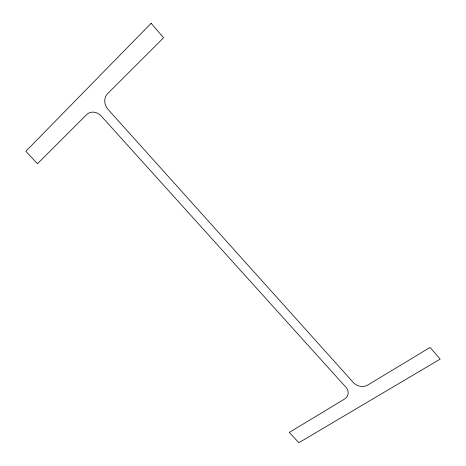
<?xml version="1.0" encoding="UTF-8"?>
<svg xmlns="http://www.w3.org/2000/svg" width="466" height="466" viewBox="0 0 466 466"><rect width="100%" height="100%" fill="white"/><g stroke="black" fill="none" stroke-linecap="round" stroke-linejoin="round"><path stroke-width="0.7" d="M151.13 23.3L25.851 151.293L37.484 163.712L86.612 114.642A11.236 9.803 55.5 0 1 101.209 116.017L346.052 387.397A10.077 8.336 11.6 0 1 344.479 399.106L289.264 432.436L298.881 442.7L440.149 359.123L430.083 347.426L367.919 384.951A10.293 8.586 9.1 0 1 353.583 382.79L107.996 109.341A11.469 10.153 58.6 0 1 107.594 93.683L163.578 37.763L151.13 23.3"/></g></svg>
